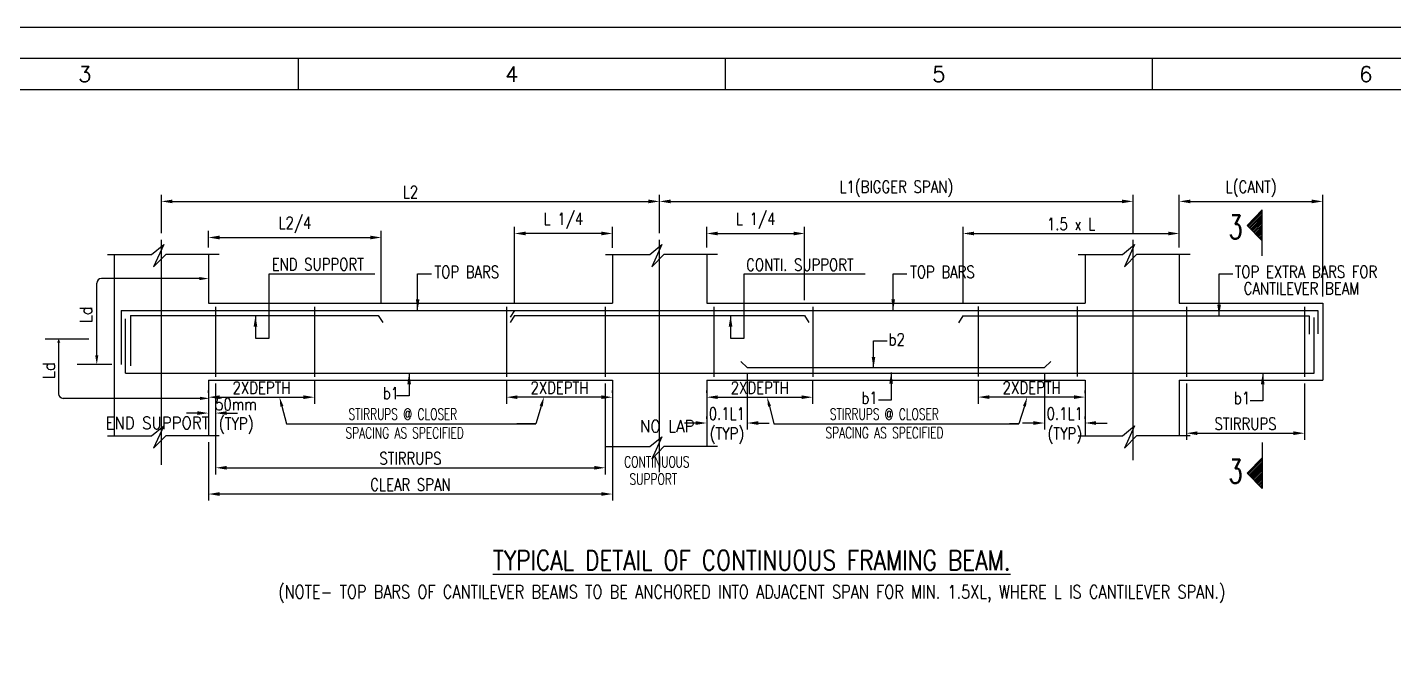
# Model space of a CAD drawing. Extents: x 455722 to 1142355, y -625363 to -272741.
# Drawn here: x 534969 to 565881, y -486370 to -472083 of the extents above; entities that cross this region are included whole.
import ezdxf
from ezdxf.enums import TextEntityAlignment as Align
from ezdxf.lldxf.tags import DXFTag

# ---------------------------------------------------------------- set-up
doc = ezdxf.new("R2010")
doc.units = 0
doc.header["$LTSCALE"] = 500
doc.header["$MEASUREMENT"] = 0
doc.layers.get('DEFPOINTS').update_dxf_attribs({"color": 4})
for name, color, linetype in [('CEN', 8, 'CENTER'), ('DIM', 5, 'Continuous'), ('hat', 8, 'Continuous'), ('LINK', 2, 'Continuous'), ('NO. SECTION', 1, 'Continuous'), ('PNA', 10, 'Continuous'), ('S-COLUMN', 1, 'Continuous'), ('S-CONCRET LINE', 4, 'Continuous'), ('S-REINFORCEMENT', 6, 'Continuous'), ('S-SCHEDULE', 2, 'Continuous'), ('S-TEXT-1', 4, 'Continuous'), ('S-TITLE', 6, 'Continuous'), ('TEXT1', 2, 'Continuous')]:
    doc.layers.add(name, color=color, linetype=linetype)
doc.styles.add('ROMANS', font='r.shx', dxfattribs={"width": 0.8, "height": 275, "bigfont": 'bigfont.shx'})
doc.styles.add('ROMENT', font='r.shx', dxfattribs={"bigfont": 'bigfont.shx'})
tags = doc.linetypes.add('CENTER', pattern=[2, 1.25, -0.25, 0.25, -0.25]).pattern_tags.tags
tags[10:11] = [DXFTag(74, 4), DXFTag(75, 0), DXFTag(340, '0'), DXFTag(46, 1.0), DXFTag(50, 0.0), DXFTag(44, 0.0), DXFTag(45, 0.0)]
tags[8:9] = [DXFTag(74, 4), DXFTag(75, 0), DXFTag(340, '0'), DXFTag(46, 1.0), DXFTag(50, 0.0), DXFTag(44, 0.0), DXFTag(45, 0.0)]
tags[6:7] = [DXFTag(74, 4), DXFTag(75, 0), DXFTag(340, '0'), DXFTag(46, 1.0), DXFTag(50, 0.0), DXFTag(44, 0.0), DXFTag(45, 0.0)]
tags[4:5] = [DXFTag(74, 4), DXFTag(75, 0), DXFTag(340, '0'), DXFTag(46, 1.0), DXFTag(50, 0.0), DXFTag(44, 0.0), DXFTag(45, 0.0)]
doc.dimstyles.new('INT1', dxfattribs={"dimtxt": 250, "dimasz": 250, "dimexe": 150, "dimexo": 60, "dimgap": 75, "dimtad": 1, "dimdec": 0, "dimzin": 0, "dimdsep": 46, "dimtxsty": 'ROMANS', "dimcen": -250, "dimclrd": 5, "dimclre": 5, "dimclrt": 4, "dimadec": 0, "dimazin": 0, "dimtfac": 1, "dimtdec": 0, "dimtix": 1, "dimtofl": 0, "dimtmove": 2, "dimatfit": 3, "dimfxl": 0, "dimtolj": 1, "dimtzin": 0, "dimarcsym": 0})

# ---------------------------------------------------------------- blocks, each defined once
blk = doc.blocks.new('A1')
at = {"flags": 128}
blk.add_lwpolyline([(0, 0), (82779, 0), (82779, 58231), (0, 58231)], close=True, dxfattribs=at)
at = {"layer": 'PNA'}
for p, q in [((21187, 57739), (21187, 57247)), ((27921, 57739), (27921, 57247)), ((34655, 57739), (34655, 57247))]:
    blk.add_line(p, q, dxfattribs=at)
at = {"layer": 'PNA', "color": 1}
for points in [[(984, 492), (82287, 492), (82287, 57739), (984, 57739)], [(1969, 984), (81794, 984), (81794, 57247), (1969, 57247)]]:
    blk.add_lwpolyline(points, close=True, dxfattribs=at)
at = {"layer": 'PNA', "style": 'ROMANS'}
for s, p in [('3', (17821, 57493)), ('4', (24555, 57493)), ('5', (31289, 57493)), ('6', (38023, 57493))]:
    blk.add_text(s, height=246, dxfattribs=at).set_placement(p, align=Align.MIDDLE)
blk = doc.blocks.new('*D477')
at = {"layer": 'DEFPOINTS', "color": 0}
for p in [(559984, -476022), (549272, -476891), (559984, -476891)]:
    blk.add_point(p, dxfattribs=at)
at = {"layer": 'DIM', "color": 5, "lineweight": -2}
for p, q in [((549272, -476741), (549272, -475872)), ((549522, -476022), (559734, -476022)), ((559984, -476741), (559984, -475872))]:
    blk.add_line(p, q, dxfattribs=at)
at = {"layer": 'DIM', "color": 5}
for points in [[(549522, -475981), (549522, -476064), (549272, -476022)], [(559734, -476064), (559734, -475981), (559984, -476022)]]:
    blk.add_solid(points, dxfattribs=at)
at = {"layer": 'DIM', "color": 4, "insert": (554628, -475738), "char_height": 275, "attachment_point": 5, "style": 'ROMANS'}
blk.add_mtext('\\A1;L1(BIGGER SPAN)', dxfattribs=at)
blk = doc.blocks.new('*D478')
at = {"layer": 'DEFPOINTS', "color": 0}
for p in [(552554, -476748), (550339, -477213), (552554, -478408)]:
    blk.add_point(p, dxfattribs=at)
at = {"layer": 'DIM', "color": 5, "lineweight": -2}
for p, q in [((550339, -477063), (550339, -476598)), ((552554, -478258), (552554, -476598)), ((550589, -476748), (552304, -476748))]:
    blk.add_line(p, q, dxfattribs=at)
at = {"layer": 'DIM', "color": 5}
for points in [[(550589, -476706), (550589, -476790), (550339, -476748)], [(552304, -476790), (552304, -476706), (552554, -476748)]]:
    blk.add_solid(points, dxfattribs=at)
at = {"layer": 'DIM', "color": 4, "insert": (551446, -476463), "char_height": 275, "attachment_point": 5, "style": 'ROMANS'}
blk.add_mtext('\\A1;L 1/4', dxfattribs=at)
blk = doc.blocks.new('*D479')
at = {"layer": 'DEFPOINTS', "color": 0}
for p in [(542977, -476839), (539067, -477213), (542977, -478478)]:
    blk.add_point(p, dxfattribs=at)
at = {"layer": 'DIM', "color": 5, "lineweight": -2}
for p, q in [((539067, -477063), (539067, -476689)), ((539317, -476839), (542727, -476839)), ((542977, -478328), (542977, -476689))]:
    blk.add_line(p, q, dxfattribs=at)
at = {"layer": 'DIM', "color": 5}
for points in [[(539317, -476797), (539317, -476881), (539067, -476839)], [(542727, -476881), (542727, -476797), (542977, -476839)]]:
    blk.add_solid(points, dxfattribs=at)
at = {"layer": 'DIM', "color": 4, "insert": (541022, -476554), "char_height": 275, "attachment_point": 5, "style": 'ROMANS'}
blk.add_mtext('\\A1;L2/4', dxfattribs=at)
blk = doc.blocks.new('*D480')
at = {"layer": 'DEFPOINTS', "color": 0}
for p in [(545990, -476748), (548205, -477221), (545990, -478487)]:
    blk.add_point(p, dxfattribs=at)
at = {"layer": 'DIM', "color": 5, "lineweight": -2}
for p, q in [((545990, -478337), (545990, -476598)), ((548205, -477071), (548205, -476598)), ((547955, -476748), (546240, -476748))]:
    blk.add_line(p, q, dxfattribs=at)
at = {"layer": 'DIM', "color": 5}
for points in [[(546240, -476706), (546240, -476790), (545990, -476748)], [(547955, -476790), (547955, -476706), (548205, -476748)]]:
    blk.add_solid(points, dxfattribs=at)
at = {"layer": 'DIM', "color": 4, "insert": (547098, -476463), "char_height": 275, "attachment_point": 5, "style": 'ROMANS'}
blk.add_mtext('\\A1;L 1/4', dxfattribs=at)
blk = doc.blocks.new('*D481')
at = {"layer": 'DEFPOINTS', "color": 0}
for p in [(539067, -481324), (548205, -481324), (539067, -482644)]:
    blk.add_point(p, dxfattribs=at)
at = {"layer": 'DIM', "color": 5, "lineweight": -2}
for p, q in [((539067, -481474), (539067, -482794)), ((548205, -481474), (548205, -482794)), ((547955, -482644), (539317, -482644))]:
    blk.add_line(p, q, dxfattribs=at)
at = {"layer": 'DIM', "color": 5}
for points in [[(539317, -482602), (539317, -482685), (539067, -482644)], [(547955, -482685), (547955, -482602), (548205, -482644)]]:
    blk.add_solid(points, dxfattribs=at)
at = {"layer": 'DIM', "color": 4, "insert": (543636, -482431), "char_height": 275, "attachment_point": 5, "style": 'ROMANS'}
blk.add_mtext('\\A1;CLEAR SPAN', dxfattribs=at)
blk = doc.blocks.new('*D482')
at = {"layer": 'DEFPOINTS', "color": 0}
for p in [(539227, -479989), (548045, -479989), (548045, -482050)]:
    blk.add_point(p, dxfattribs=at)
at = {"layer": 'DIM', "color": 5, "lineweight": -2}
for p, q in [((539227, -480139), (539227, -482200)), ((548045, -480139), (548045, -482200)), ((539477, -482050), (547795, -482050))]:
    blk.add_line(p, q, dxfattribs=at)
at = {"layer": 'DIM', "color": 5}
for points in [[(539477, -482008), (539477, -482091), (539227, -482050)], [(547795, -482091), (547795, -482008), (548045, -482050)]]:
    blk.add_solid(points, dxfattribs=at)
at = {"layer": 'DIM', "color": 4, "insert": (543636, -481837), "char_height": 275, "attachment_point": 5, "style": 'ROMANS'}
blk.add_mtext('\\A1;STIRRUPS', dxfattribs=at)
blk = doc.blocks.new('*D483')
at = {"layer": 'DEFPOINTS', "color": 0}
for p in [(541465, -479919), (539067, -480506), (541465, -480453)]:
    blk.add_point(p, dxfattribs=at)
at = {"layer": 'DIM', "color": 5, "lineweight": -2}
for p, q in [((541465, -480069), (541465, -480603)), ((539067, -480356), (539067, -480303)), ((539317, -480453), (541215, -480453))]:
    blk.add_line(p, q, dxfattribs=at)
at = {"layer": 'DIM', "color": 5}
for points in [[(539317, -480411), (539317, -480494), (539067, -480453)], [(541215, -480494), (541215, -480411), (541465, -480453)]]:
    blk.add_solid(points, dxfattribs=at)
at = {"layer": 'DIM', "color": 4, "insert": (540266, -480240), "char_height": 275, "attachment_point": 5, "style": 'ROMANS'}
blk.add_mtext('\\A1;2XDEPTH', dxfattribs=at)
blk = doc.blocks.new('*D484')
at = {"layer": 'DEFPOINTS', "color": 0}
for p in [(539067, -480770), (539067, -480812), (539227, -480690)]:
    blk.add_point(p, dxfattribs=at)
at = {"layer": 'DIM', "color": 5, "lineweight": -2}
for p, q in [((538817, -480812), (538567, -480812)), ((539067, -480920), (539067, -480962)), ((539227, -480840), (539227, -480962)), ((539477, -480812), (539727, -480812))]:
    blk.add_line(p, q, dxfattribs=at)
at = {"layer": 'DIM', "color": 5}
for points in [[(538817, -480854), (538817, -480770), (539067, -480812)], [(539477, -480770), (539477, -480854), (539227, -480812)]]:
    blk.add_solid(points, dxfattribs=at)
at = {"layer": 'DIM', "color": 4, "insert": (539688, -480612), "char_height": 275, "attachment_point": 5, "style": 'ROMANS'}
blk.add_mtext('\\A1;50mm', dxfattribs=at)
blk = doc.blocks.new('*D485')
at = {"layer": 'DEFPOINTS', "color": 0}
for p in [(545808, -479919), (545808, -480453), (548205, -480506)]:
    blk.add_point(p, dxfattribs=at)
at = {"layer": 'DIM', "color": 5, "lineweight": -2}
for p, q in [((545808, -480069), (545808, -480603)), ((548205, -480356), (548205, -480303)), ((547955, -480453), (546058, -480453))]:
    blk.add_line(p, q, dxfattribs=at)
at = {"layer": 'DIM', "color": 5}
for points in [[(546058, -480411), (546058, -480494), (545808, -480453)], [(547955, -480494), (547955, -480411), (548205, -480453)]]:
    blk.add_solid(points, dxfattribs=at)
at = {"layer": 'DIM', "color": 4, "insert": (547007, -480240), "char_height": 275, "attachment_point": 5, "style": 'ROMANS'}
blk.add_mtext('\\A1;2XDEPTH', dxfattribs=at)
blk = doc.blocks.new('*D486')
at = {"layer": 'DEFPOINTS', "color": 0}
for p in [(549272, -476022), (538001, -476891), (549272, -476891)]:
    blk.add_point(p, dxfattribs=at)
at = {"layer": 'DIM', "color": 5, "lineweight": -2}
for p, q in [((538001, -476741), (538001, -475872)), ((538251, -476022), (549022, -476022)), ((549272, -476741), (549272, -475872))]:
    blk.add_line(p, q, dxfattribs=at)
at = {"layer": 'DIM', "color": 5}
for points in [[(538251, -475981), (538251, -476064), (538001, -476022)], [(549022, -476064), (549022, -475981), (549272, -476022)]]:
    blk.add_solid(points, dxfattribs=at)
at = {"layer": 'DIM', "color": 4, "insert": (543636, -475810), "char_height": 275, "attachment_point": 5, "style": 'ROMANS'}
blk.add_mtext('\\A1;L2', dxfattribs=at)
blk = doc.blocks.new('*D487')
at = {"layer": 'DEFPOINTS', "color": 0}
for p in [(564279, -476022), (561031, -477213), (564279, -478326)]:
    blk.add_point(p, dxfattribs=at)
at = {"layer": 'DIM', "color": 5, "lineweight": -2}
for p, q in [((561031, -477063), (561031, -475872)), ((561281, -476022), (564029, -476022)), ((564279, -478176), (564279, -475872))]:
    blk.add_line(p, q, dxfattribs=at)
at = {"layer": 'DIM', "color": 5}
for points in [[(561281, -475981), (561281, -476064), (561031, -476022)], [(564029, -476064), (564029, -475981), (564279, -476022)]]:
    blk.add_solid(points, dxfattribs=at)
at = {"layer": 'DIM', "color": 4, "insert": (562655, -475738), "char_height": 275, "attachment_point": 5, "style": 'ROMANS'}
blk.add_mtext('\\A1;L(CANT)', dxfattribs=at)
blk = doc.blocks.new('*D488')
at = {"layer": 'DEFPOINTS', "color": 0}
for p in [(561191, -479989), (563864, -479989), (563864, -481268)]:
    blk.add_point(p, dxfattribs=at)
at = {"layer": 'DIM', "color": 5, "lineweight": -2}
for p, q in [((561191, -480139), (561191, -481418)), ((563864, -480139), (563864, -481418)), ((561441, -481268), (563614, -481268))]:
    blk.add_line(p, q, dxfattribs=at)
at = {"layer": 'DIM', "color": 5}
for points in [[(561441, -481226), (561441, -481309), (561191, -481268)], [(563614, -481309), (563614, -481226), (563864, -481268)]]:
    blk.add_solid(points, dxfattribs=at)
at = {"layer": 'DIM', "color": 4, "insert": (562528, -481055), "char_height": 275, "attachment_point": 5, "style": 'ROMANS'}
blk.add_mtext('\\A1;STIRRUPS', dxfattribs=at)
blk = doc.blocks.new('*D489')
at = {"layer": 'DEFPOINTS', "color": 0}
for p in [(561031, -476748), (561031, -477213), (556138, -478486)]:
    blk.add_point(p, dxfattribs=at)
at = {"layer": 'DIM', "color": 5, "lineweight": -2}
for p, q in [((556138, -478336), (556138, -476598)), ((561031, -477063), (561031, -476598)), ((556388, -476748), (560781, -476748))]:
    blk.add_line(p, q, dxfattribs=at)
at = {"layer": 'DIM', "color": 5}
for points in [[(556388, -476706), (556388, -476790), (556138, -476748)], [(560781, -476790), (560781, -476706), (561031, -476748)]]:
    blk.add_solid(points, dxfattribs=at)
at = {"layer": 'DIM', "color": 4, "insert": (558584, -476535), "char_height": 275, "attachment_point": 5, "style": 'ROMANS'}
blk.add_mtext('\\A1;1.5 x L', dxfattribs=at)
blk = doc.blocks.new('*D490')
at = {"layer": 'DEFPOINTS', "color": 0}
for p in [(556482, -479916), (556482, -480450), (558898, -480508)]:
    blk.add_point(p, dxfattribs=at)
at = {"layer": 'DIM', "color": 5, "lineweight": -2}
for p, q in [((556482, -480066), (556482, -480600)), ((558898, -480358), (558898, -480300)), ((558648, -480450), (556732, -480450))]:
    blk.add_line(p, q, dxfattribs=at)
at = {"layer": 'DIM', "color": 5}
for points in [[(556732, -480409), (556732, -480492), (556482, -480450)], [(558648, -480492), (558648, -480409), (558898, -480450)]]:
    blk.add_solid(points, dxfattribs=at)
at = {"layer": 'DIM', "color": 4, "insert": (557690, -480238), "char_height": 275, "attachment_point": 5, "style": 'ROMANS'}
blk.add_mtext('\\A1;2XDEPTH', dxfattribs=at)
blk = doc.blocks.new('*D491')
at = {"layer": 'DEFPOINTS', "color": 0}
for p in [(552736, -479919), (550339, -480506), (552736, -480453)]:
    blk.add_point(p, dxfattribs=at)
at = {"layer": 'DIM', "color": 5, "lineweight": -2}
for p, q in [((552736, -480069), (552736, -480603)), ((550339, -480356), (550339, -480303)), ((550589, -480453), (552486, -480453))]:
    blk.add_line(p, q, dxfattribs=at)
at = {"layer": 'DIM', "color": 5}
for points in [[(550589, -480411), (550589, -480494), (550339, -480453)], [(552486, -480494), (552486, -480411), (552736, -480453)]]:
    blk.add_solid(points, dxfattribs=at)
at = {"layer": 'DIM', "color": 4, "insert": (551538, -480240), "char_height": 275, "attachment_point": 5, "style": 'ROMANS'}
blk.add_mtext('\\A1;2XDEPTH', dxfattribs=at)
blk = doc.blocks.new('*D497')
at = {"layer": 'DEFPOINTS', "color": 0}
for p in [(551255, -479779), (550339, -481091), (551255, -481037)]:
    blk.add_point(p, dxfattribs=at)
at = {"layer": 'DIM', "color": 5, "lineweight": -2}
for p, q in [((551255, -479929), (551255, -481187)), ((550339, -480941), (550339, -480887)), ((550089, -481037), (549839, -481037)), ((551505, -481037), (551755, -481037))]:
    blk.add_line(p, q, dxfattribs=at)
at = {"layer": 'DIM', "color": 5}
for points in [[(550089, -481079), (550089, -480995), (550339, -481037)], [(551505, -480995), (551505, -481079), (551255, -481037)]]:
    blk.add_solid(points, dxfattribs=at)
at = {"layer": 'DIM', "color": 4, "char_height": 275, "attachment_point": 5, "style": 'ROMANS'}
for s, insert in [('\\A1;0.1L1', (550797, -480825)), ('(TYP)', (550797, -481322))]:
    blk.add_mtext(s, dxfattribs=dict(at, insert=insert))
blk = doc.blocks.new('*D498')
at = {"layer": 'DEFPOINTS', "color": 0}
for p in [(557982, -479779), (557982, -481037), (558898, -481091)]:
    blk.add_point(p, dxfattribs=at)
at = {"layer": 'DIM', "color": 5, "lineweight": -2}
for p, q in [((557982, -479929), (557982, -481187)), ((558898, -480941), (558898, -480887)), ((557732, -481037), (557482, -481037)), ((559148, -481037), (559398, -481037))]:
    blk.add_line(p, q, dxfattribs=at)
at = {"layer": 'DIM', "color": 5}
for points in [[(557732, -481079), (557732, -480995), (557982, -481037)], [(559148, -480995), (559148, -481079), (558898, -481037)]]:
    blk.add_solid(points, dxfattribs=at)
at = {"layer": 'DIM', "color": 4, "char_height": 275, "attachment_point": 5, "style": 'ROMANS'}
for s, insert in [('\\A1;0.1L1', (558440, -480825)), ('(TYP)', (558440, -481322))]:
    blk.add_mtext(s, dxfattribs=dict(at, insert=insert))

msp = doc.modelspace()

# ---------------------------------------------------------------- hatches: boundary and pattern name
at = {"layer": 'NO. SECTION', "ltscale": 5}
h = msp.add_hatch(dxfattribs=at)
h.set_pattern_fill('ANSI31', color=256, scale=220.680914, angle=90, style=0)
h.set_pattern_definition([(225, (565259.259, -385796.037), (-19.505621, 19.505621), [])])
h.paths.add_polyline_path([(562563.441, -476563.897), (562905.367, -476215.909), (562905.367, -476911.884)])
h = msp.add_hatch(dxfattribs=at)
h.set_pattern_fill('ANSI31', color=256, scale=220.680914, angle=90, style=0)
h.set_pattern_definition([(225, (565259.259, -386134.307), (-19.505621, 19.505621), [])])
h.paths.add_polyline_path([(562563.441, -482169.646), (562905.367, -482517.634), (562905.367, -481821.659)])

# ---------------------------------------------------------------- linework, layer by layer
at = {"layer": 'CEN'}
for p, q in [((538000.713, -481983.732), (538000.713, -476891.214)), ((549272.04, -482146.94), (549272.04, -476891.214)), ((559984.262, -481874.573), (559984.262, -476891.214))]:
    msp.add_line(p, q, dxfattribs=at)
at = {"layer": 'DIM', "ltscale": 2}
for p, q in [((536540.073, -479504.921), (536540.073, -477873.614)), ((536357.227, -479136.004), (535375.102, -479136.004)), ((535676.539, -479219.702), (535676.539, -480373.426)), ((536880.223, -479712), (536098.56, -479712)), ((538877.251, -480478.838), (535781.951, -480478.838))]:
    msp.add_line(p, q, dxfattribs=at)
at = {"layer": 'DIM'}
for p, q in [((538861.83, -477768.202), (536645.485, -477768.202)), ((540727.497, -480658.053), (540829.006, -481056.985)), ((546595.068, -480655.357), (546472.428, -481056.985)), ((551759.344, -480658.053), (551860.853, -481056.985)), ((557526.749, -480655.357), (557404.11, -481056.985)), ((540829.006, -481056.985), (546241.474, -481056.985)), ((546260.329, -481056.985), (546040.821, -481056.985)), ((546241.474, -481056.985), (546472.428, -481056.985)), ((546472.428, -481056.985), (546260.329, -481056.985)), ((551860.853, -481056.985), (557173.155, -481056.985)), ((557173.155, -481056.985), (557404.11, -481056.985)), ((557404.11, -481056.985), (557192.01, -481056.985))]:
    msp.add_line(p, q, dxfattribs=at)
at = {"layer": 'DIM', "color": 5}
msp.add_arc((536645.485, -477873.614), 105.413, 90, 180, dxfattribs=at)
at = {"layer": 'DIM', "ltscale": 2}
msp.add_arc((535781.951, -480373.426), 105.413, 180, 270, dxfattribs=at)
at = {"layer": 'DIM', "color": 5}
for points in [[(538861.83, -477732.589), (538861.83, -477803.812), (539075.506, -477768.202)], [(538877.251, -480514.451), (538877.251, -480443.225), (539090.924, -480478.838)]]:
    msp.add_solid(points, dxfattribs=at)
at = {"layer": 'DIM', "ltscale": 2}
for points in [[(535713.443, -479219.702), (535642.217, -479219.702), (535677.83, -479129.408)], [(536575.683, -479504.921), (536504.46, -479504.921), (536540.073, -479718.596)]]:
    msp.add_solid(points, dxfattribs=at)
at = {"layer": 'DIM'}
for points in [[(540693.236, -480666.768), (540761.754, -480649.334), (540675.193, -480452.504)], [(546561.26, -480645.033), (546628.878, -480665.681), (546657.012, -480452.504)], [(551725.084, -480666.768), (551793.601, -480649.334), (551707.041, -480452.504)], [(557492.942, -480645.033), (557560.559, -480665.681), (557588.693, -480452.504)]]:
    msp.add_solid(points, dxfattribs=at)
at = {"layer": 'hat', "elevation": 0}
for points in [[(536778.902, -477220.581), (537779.244, -477220.581), (538055.816, -476996.643), (537824.101, -477504.237), (538108.142, -477213.118), (539311.891, -477213.118)], [(548050.228, -477220.581), (549050.574, -477220.581), (549327.142, -476996.643), (549095.431, -477504.237), (549379.471, -477213.118), (550583.217, -477213.118)], [(558742.431, -477220.581), (559742.773, -477220.581), (560019.345, -476996.643), (559787.629, -477504.237), (560071.67, -477213.118), (561275.42, -477213.118)], [(536778.902, -481324.482), (537779.244, -481324.482), (538055.816, -481100.544), (537824.101, -481608.138), (538108.142, -481317.019), (539311.891, -481317.019)], [(558742.431, -481324.482), (559742.773, -481324.482), (560019.345, -481100.544), (559787.629, -481608.138), (560071.67, -481317.019), (561275.42, -481317.019)], [(548050.228, -481571.123), (549050.574, -481571.123), (549327.142, -481347.185), (549095.431, -481854.782), (549379.471, -481563.66), (550583.217, -481563.66)]]:
    msp.add_lwpolyline(points, dxfattribs=at)
at = {"layer": 'LINK'}
for p, q in [((539227.379, -478405.996), (539227.379, -479989.277)), ((541465.022, -478405.996), (541465.022, -479989.277)), ((545807.731, -478405.996), (545807.731, -479989.277)), ((548045.374, -478405.996), (548045.374, -479989.277)), ((548045.374, -478405.996), (548045.374, -479989.277)), ((550498.706, -478405.996), (550498.706, -479989.277)), ((552736.352, -478405.996), (552736.352, -479989.277)), ((556482.304, -478403.86), (556482.304, -479987.145)), ((558719.951, -478403.86), (558719.951, -479987.145)), ((558719.951, -478403.86), (558719.951, -479987.145)), ((561190.908, -478405.996), (561190.908, -479989.277)), ((563864.184, -478405.996), (563864.184, -479989.277))]:
    msp.add_line(p, q, dxfattribs=at)
at = {"layer": 'NO. SECTION'}
for p, q in [((562905.367, -476215.909), (562563.441, -476563.897)), ((562905.367, -477256.367), (562905.367, -476215.909)), ((562905.367, -476911.884), (562563.441, -476563.897)), ((562905.367, -481477.176), (562905.367, -482517.634)), ((562905.367, -481821.659), (562563.441, -482169.646)), ((562905.367, -482517.634), (562563.441, -482169.646))]:
    msp.add_line(p, q, dxfattribs=at)
at = {"layer": 'S-COLUMN', "color": 10, "ltscale": 2}
for p, q in [((536934.044, -477220.581), (536934.044, -481324.482)), ((539067.379, -477213.118), (539067.379, -478325.996)), ((548205.374, -477220.581), (548205.374, -478325.996)), ((550338.706, -477213.118), (550338.706, -478325.996)), ((558897.576, -477220.581), (558897.576, -478325.996)), ((561030.908, -477213.118), (561030.908, -478325.996)), ((539067.379, -480069.277), (539067.379, -481317.019)), ((548205.374, -480069.277), (548205.374, -481571.123)), ((550338.706, -480069.277), (550338.706, -481563.66)), ((558897.576, -480069.277), (558897.576, -481324.482)), ((561030.908, -480069.277), (561030.908, -481317.019))]:
    msp.add_line(p, q, dxfattribs=at)
at = {"layer": 'S-CONCRET LINE', "color": 130}
for p, q in [((539067.379, -478325.996), (548205.374, -478325.996)), ((550338.706, -478325.996), (558897.576, -478325.996)), ((561030.908, -478325.996), (564278.845, -478325.996)), ((564278.845, -478325.996), (564278.845, -480069.277)), ((539067.379, -480069.277), (548205.374, -480069.277)), ((550338.706, -480069.277), (558897.576, -480069.277)), ((561030.908, -480069.277), (564278.845, -480069.277))]:
    msp.add_line(p, q, dxfattribs=at)
at = {"layer": 'S-REINFORCEMENT'}
for p, q in [((537094.044, -478487.417), (546027.588, -478487.417)), ((537094.044, -478487.417), (537094.044, -479713.324)), ((545990.24, -478487.417), (545890.933, -478645.077)), ((545990.24, -478487.417), (552553.843, -478487.417)), ((552553.843, -478487.417), (556168.903, -478487.417)), ((556168.903, -478487.417), (564167.949, -478487.417)), ((564167.949, -478487.417), (564167.949, -479016.704)), ((537191.139, -479909.277), (537191.139, -478679.333)), ((537302.61, -478606.192), (542909.744, -478606.192)), ((537302.61, -478606.192), (537302.61, -479743.727)), ((542909.744, -478606.192), (543009.051, -478763.852)), ((545990.24, -478606.473), (545890.933, -478764.134)), ((545990.24, -478606.473), (552553.843, -478606.473)), ((552553.843, -478606.473), (552653.15, -478764.134)), ((556137.232, -478611.046), (556037.924, -478768.707)), ((556137.232, -478611.046), (563970.778, -478611.046)), ((563970.778, -478611.046), (563970.778, -479023.76)), ((564079.424, -479909.277), (564079.424, -478649.371)), ((551110.15, -479645.829), (551254.771, -479779.385)), ((558126.132, -479645.829), (557981.511, -479779.385)), ((537191.139, -479909.277), (550186.57, -479909.277)), ((550184.913, -479909.277), (564079.424, -479909.277)), ((551254.771, -479779.385), (557981.511, -479779.385))]:
    msp.add_line(p, q, dxfattribs=at)

# ---------------------------------------------------------------- block references
at = {"xscale": 1.434849416022188, "yscale": 1.434849416022188, "zscale": 1.434849416022188}
msp.add_blockref('A1', (510695.778, -555636), dxfattribs=at)

# ---------------------------------------------------------------- texts
at = {"layer": 'NO. SECTION', "style": 'ROMANS', "width": 0.7}
for p in [(562304.362, -476603.073), (562304.362, -482130.47)]:
    msp.add_text('3', height=533.333, dxfattribs=at).set_placement(p, align=Align.MIDDLE)
at = {"layer": 'S-SCHEDULE', "color": 4, "style": 'ROMANS', "width": 0.7}
for s, p in [('STIRRUPS @ CLOSER', (542235.436, -480961.706)), ('STIRRUPS @ CLOSER', (553127.268, -480961.706)), ('SPACING AS SPECIFIED', (542170.82, -481386.741)), ('SPACING AS SPECIFIED', (553026.102, -481382.869)), ('CONTINUOUS  ', (548474.333, -482041.583)), (' SUPPORT', (548474.333, -482430.719))]:
    msp.add_text(s, height=250, dxfattribs=at).set_placement(p)
at = {"layer": 'S-TEXT-1'}
for s, style, width, p in [('END SUPPORT', 'ROMENT', 0.8, (540497.412, -477583.392)), ('TOP BARS', 'ROMENT', 0.8, (544181.77, -477756.788)), ('CONTI. SUPPORT', 'ROMENT', 0.8, (551230.135, -477594.611)), ('TOP BARS', 'ROMENT', 0.8, (554940.702, -477756.788)), ('TOP EXTRA BARS FOR', 'ROMENT', 0.8, (562285.194, -477752.109)), ('CANTILEVER BEAM', 'ROMENT', 0.8, (562487.77, -478128.775)), ('b2', 'ROMENT', 0.8, (554453.768, -479283.493)), ('b1', 'ROMENT', 0.8, (543009.704, -480498.007)), ('b1', 'ROMENT', 0.8, (553837.639, -480605.403)), ('b1', 'ROMENT', 0.8, (562266.524, -480607.829)), ('(TYP)', 'ROMANS', 0.8, (539301.502, -481188.661)), ('NO LAP', 'ROMANS', 0.9, (548830.498, -481247.288))]:
    msp.add_text(s, height=275, dxfattribs=dict(at, style=style, width=width)).set_placement(p)
at = {"layer": 'S-TEXT-1', "style": 'ROMANS', "width": 0.9}
for p in [(536295.351, -478585.825), (535455.22, -479849.544)]:
    msp.add_text('Ld', height=275, rotation=90, dxfattribs=at).set_placement(p, align=Align.MIDDLE)
msp.add_text('END SUPPORT', height=275, dxfattribs=at).set_placement((537911.594, -481035.14), align=Align.MIDDLE_CENTER)
at = {"layer": 'S-TITLE', "style": 'ROMANS', "width": 0.8}
msp.add_text('%%UTYPICAL DETAIL OF CONTINUOUS FRAMING BEAM.', height=450, dxfattribs=at).set_placement((551358.433, -484143.118), align=Align.MIDDLE_CENTER)
at = {"layer": 'TEXT1', "linetype": 'ByBlock', "style": 'ROMANS', "width": 0.8}
msp.add_text('(NOTE- TOP BARS OF CANTILEVER BEAMS TO BE ANCHORED INTO ADJACENT SPAN FOR MIN. 1.5XL, WHERE L IS CANTILEVER SPAN.)', height=300, dxfattribs=at).set_placement((551358.433, -484857.478), align=Align.MIDDLE_CENTER)

# ---------------------------------------------------------------- dimensions: what is measured, and where the dimension line sits
at = {"layer": 'DIM'}
for base, p1, p2, text, picture, middle in [((559984.262, -476022.327), (549272.04, -476891.214), (559984.262, -476891.214), 'L1(BIGGER SPAN)', '*D477', (554628.151, -475737.803)), ((549272.04, -476022.327), (538000.713, -476891.214), (549272.04, -476891.214), 'L2', '*D486', (543636.377, -475809.827)), ((564278.845, -476022.327), (561030.908, -477213.118), (564278.845, -478325.996), 'L(CANT)', '*D487', (562654.877, -475737.803)), ((561030.908, -476747.914), (556137.963, -478485.996), (561030.908, -477213.118), '1.5 x L', '*D489', (558584.435, -476535.414)), ((542976.729, -476838.85), (539067.379, -477213.118), (542976.729, -478478.164), 'L2/4', '*D479', (541022.054, -476554.326)), ((545990.24, -476747.914), (548205.374, -477220.581), (545990.24, -478487.417), 'L 1/4', '*D480', (547097.807, -476463.39)), ((552553.843, -476747.914), (550338.706, -477213.118), (552553.843, -478407.773), 'L 1/4', '*D478', (551446.274, -476463.39)), ((541465.022, -480452.504), (539067.379, -480506.056), (541465.022, -479918.579), '2XDEPTH', '*D483', (540266.201, -480240.004)), ((548045.374, -482049.635), (539227.379, -479989.277), (548045.374, -479989.277), 'STIRRUPS', '*D482', (543636.377, -481837.135)), ((545807.731, -480452.504), (548205.374, -480506.056), (545807.731, -479918.579), '2XDEPTH', '*D485', (547006.552, -480240.004)), ((551254.771, -481037.004), (550338.706, -481090.556), (551254.771, -479779.385), '0.1L1\\X(TYP)', '*D497', (550796.738, -481037.004)), ((552736.352, -480452.504), (550338.706, -480506.056), (552736.352, -479918.579), '2XDEPTH', '*D491', (551537.529, -480240.004)), ((556482.304, -480450.368), (558897.576, -480508.241), (556482.304, -479916.446), '2XDEPTH', '*D490', (557689.94, -480237.868)), ((563864.184, -481267.816), (561190.908, -479989.277), (563864.184, -479989.277), 'STIRRUPS', '*D488', (562527.546, -481055.316)), ((539067.379, -482643.741), (548205.374, -481324.482), (539067.379, -481324.482), 'CLEAR SPAN', '*D481', (543636.377, -482431.241))]:
    dim = msp.add_linear_dim(base=base, p1=p1, p2=p2, text=text, dimstyle='INT1', override={"dimexo": 150, "dimlfac": 0.25}, dxfattribs=at)
    dim.commit()
    dim.dimension.update_dxf_attribs({"geometry": picture, "text_midpoint": middle})
dim = msp.add_linear_dim(base=(557981.511, -481037.004), p1=(558897.576, -481090.556), p2=(557981.511, -479779.385), angle=180, text='0.1L1\\X(TYP)', dimstyle='INT1', override={"dimexo": 150, "dimlfac": 0.25}, dxfattribs=at)
dim.commit()
dim.dimension.update_dxf_attribs({"geometry": '*D498', "text_midpoint": (558439.544, -481037.004)})
dim = msp.add_linear_dim(base=(539067.379, -480812.101), p1=(539227.379, -480690.112), p2=(539067.379, -480770.112), text='50mm', dimstyle='INT1', override={"dimexo": 150, "dimlfac": 0.25}, dxfattribs=at)
dim.commit()
dim.dimension.update_dxf_attribs({"geometry": '*D484', "text_midpoint": (539687.866, -480612.101), "dimtype": 160})

# ---------------------------------------------------------------- leaders
for points in [[(540129.4, -478606.473), (540129.4, -479118.641), (540441.11, -479118.641), (540441.11, -477659.646), (542833.879, -477659.646)], [(543798.879, -478487.417), (543798.879, -477659.646), (544109.089, -477659.646)], [(550878.379, -478606.473), (550878.379, -479118.641), (551190.089, -479118.641), (551190.089, -477659.646), (553924.879, -477659.646)], [(554557.811, -478487.417), (554557.811, -477659.646), (554868.021, -477659.646)], [(561931.596, -478611.046), (561931.596, -477659.646), (562241.806, -477659.646)], [(554112.52, -479790.47), (554112.52, -479174.531), (554422.73, -479174.531)], [(543606.895, -479909.277), (543606.895, -480420.143), (543323.016, -480420.143)], [(554511.601, -479896.746), (554511.601, -480520.403), (554227.722, -480520.403)], [(562918.778, -479909.277), (562918.778, -480532.934), (562634.899, -480532.934)]]:
    msp.add_leader(points, dimstyle='INT1', override={"dimexo": 150, "dimlfac": 0.25}, dxfattribs=at)

doc.saveas('drawing.dxf')
